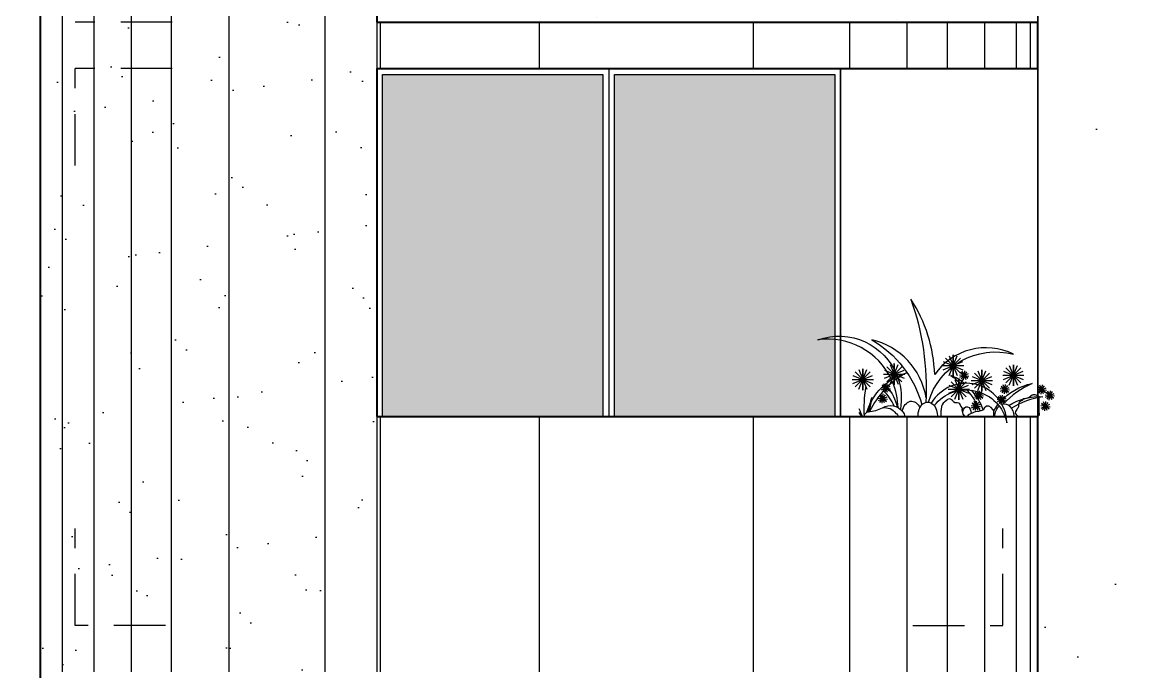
# Model space of a CAD drawing. Header units: millimetres. Extents: x 2033 to 2295, y 1536 to 1691.
# Drawn here: x 2137.987 to 2142.767, y 1630.765 to 1633.565 of the extents above; entities that cross this region are included whole.
import ezdxf

# ---------------------------------------------------------------- set-up
doc = ezdxf.new("R2010")
doc.units = ezdxf.units.MM
doc.linetypes.add('HIDDEN2', pattern=[4.7625, 3.175, -1.5875])
doc.layers.get('Defpoints').update_dxf_attribs({"color": 164})
for name, color, linetype, lineweight in [('cotas', 251, 'Continuous', 15), ('Detalles', 245, 'Continuous', 13), ('FACHADA', 40, 'Continuous', 35), ('MUROS BAJOS', 80, 'Continuous', 25), ('PIEDRA', 135, 'Continuous', 9), ('PROYECCIONES', 127, 'HIDDEN2', 5), ('Puertas y ventanas', 163, 'Continuous', 5), ('Texturas', 8, 'Continuous', 0), ('texturasde piso', 252, 'Continuous', 0), ('Verde', 58, 'Continuous', 13)]:
    doc.layers.add(name, color=color, linetype=linetype, lineweight=lineweight)
doc.styles.get("Standard").update_dxf_attribs({"font": 'arial.ttf'})
doc.dimstyles.new('Aritek', dxfattribs={"dimtxt": 0.065, "dimasz": 0.02, "dimexe": 0.05, "dimexo": 0.15, "dimgap": 0.03, "dimtad": 2, "dimtih": 1, "dimtoh": 1, "dimzin": 4, "dimdsep": 46, "dimtxsty": 'Standard', "dimblk": 'ARCHTICK', "dimcen": 0.1, "dimclrt": 7, "dimadec": 0, "dimazin": 0, "dimtfac": 1, "dimtmove": 2, "dimatfit": 1, "dimldrblk": 'DOTSMALL', "dimfxl": 0.2, "dimfxlon": 1, "dimarcsym": 0})

# ---------------------------------------------------------------- blocks, each defined once
blk = doc.blocks.new('*E46')
at = {"layer": 'PIEDRA'}
blk.add_ellipse((2.566, 0.107), major_axis=(0, -0.197), ratio=0.6938, start_param=4.813246, end_param=4.813644, dxfattribs=at)
blk = doc.blocks.new('_ArchTick')
at = {"color": 0, "linetype": 'ByBlock', "const_width": 0.15}
blk.add_lwpolyline([(-0.5, -0.5), (0.5, 0.5)], dxfattribs=at)
blk = doc.blocks.new('*D246')
at = {"layer": 'cotas', "color": 0, "lineweight": -2, "transparency": 16777216}
for p, q in [((2137.4108, 1634.4653), (2137.1608, 1634.4653)), ((2137.2108, 1628.1653), (2137.2108, 1634.4653)), ((2137.4108, 1628.1653), (2137.1608, 1628.1653))]:
    blk.add_line(p, q, dxfattribs=at)
at = {"layer": 'Defpoints', "color": 0, "transparency": 16777216}
for p in [(2137.2108, 1634.4653), (2138.0657, 1634.4653), (2138.0657, 1628.1653)]:
    blk.add_point(p, dxfattribs=at)
at = {"layer": 'cotas', "color": 0, "lineweight": -2, "transparency": 16777216, "xscale": 0.02, "yscale": 0.02, "zscale": 0.02}
for p, rotation in [((2137.2108, 1634.4653), 90), ((2137.2108, 1628.1653), 270)]:
    blk.add_blockref('_ArchTick', p, dxfattribs=dict(at, rotation=rotation))
at = {"layer": 'cotas', "color": 7, "transparency": 16777216, "insert": (2137.0963, 1631.3153), "char_height": 0.065, "attachment_point": 5}
blk.add_mtext('6.30', dxfattribs=at)
blk = doc.blocks.new('_DotSmall')
at = {"color": 0, "linetype": 'ByBlock', "const_width": 0.5}
blk.add_lwpolyline([(-0.0625, 0, 1), (0.0625, 0, 1)], format="xyb", close=True, dxfattribs=at)

msp = doc.modelspace()

# ---------------------------------------------------------------- hatches: boundary and pattern name
at = {"layer": 'Detalles'}
h = msp.add_hatch(color=256, dxfattribs=at)
h.set_gradient(color1=(127, 191, 255), one_color=1, tint=1)
h.paths.add_polyline_path([(2140.4907, 1633.3403), (2139.5407, 1633.3403), (2139.5407, 1631.8653), (2140.4907, 1631.8653)])
h.paths.add_polyline_path([(2140.5407, 1631.8653), (2141.4907, 1631.8653), (2141.4907, 1633.3403), (2140.5407, 1633.3403)])
at = {"layer": 'Texturas'}
h = msp.add_hatch(dxfattribs=at)
h.set_pattern_fill('AR-SAND', color=256, scale=0.01, style=0)
h.set_pattern_definition([(37.5, (0.30766, -47.74633), (-0.016000313, 0.48941324), [0, -0.38608, 0, -0.4318, 0, -0.41275]), (7.5, (0.30766, -47.7463), (0.44952328, 0.7168251), [0, -0.20828, 0, -0.34798, 0, -0.13335]), (327.5, (-0.00476, -47.74633), (0.79099237, 0.001437185), [0, -0.127, 0, -0.4572, 0, -0.5969]), (317.5, (-0.00476, -47.7463), (0.76355645, 0.22292932), [0, -0.0635, 0, -0.29972, 0, -0.3429])])
h.paths.add_polyline_path([(2138.0657, 1630.7653), (2139.5157, 1630.7653), (2139.5157, 1631.8653), (2139.5157, 1633.3653), (2139.5157, 1633.5653), (2139.5157, 1634.4653), (2138.0657, 1634.4653)])
h = msp.add_hatch(dxfattribs=at)
h.set_pattern_fill('AR-SAND', color=256, scale=0.02, style=0)
h.set_pattern_definition([(37.5, (0.3077, -47.7463), (-0.03200063, 0.97882647), [0, -0.77216, 0, -0.8636, 0, -0.8255]), (7.5, (0.3077, -47.7463), (0.89904657, 1.4336502), [0, -0.41656, 0, -0.69596, 0, -0.2667]), (327.5, (-0.3172, -47.7463), (1.58198474, 0.00287437), [0, -0.254, 0, -0.9144, 0, -1.1938]), (317.5, (-0.3172, -47.7463), (1.5271129, 0.44585865), [0, -0.127, 0, -0.59944, 0, -0.6858])])
h.paths.add_polyline_path([(2142.3657, 1633.5653), (2142.3657, 1634.4653), (2139.5157, 1634.4653), (2139.5157, 1633.5653)])
h = msp.add_hatch(dxfattribs=at)
h.set_pattern_fill('AR-SAND', color=256, scale=0.03, style=0)
h.set_pattern_definition([(37.5, (0.3077, -47.7463), (-0.04800094, 1.4682397), [0, -1.15824, 0, -1.2954, 0, -1.23825]), (7.5, (0.3077, -47.7463), (1.3485698, 2.1504753), [0, -0.62484, 0, -1.04394, 0, -0.40005]), (327.5, (-0.6296, -47.7463), (2.3729771, 0.00431155), [0, -0.381, 0, -1.3716, 0, -1.7907]), (317.5, (-0.6296, -47.7463), (2.2906694, 0.668788), [0, -0.1905, 0, -0.89916, 0, -1.0287])])
h.paths.add_polyline_path([(2146.0661, 1630.7653), (2146.0634, 1634.4653), (2142.3657, 1634.4653), (2142.3657, 1630.7653)])
h.paths.add_polyline_path([(2143.3407, 1631.8653), (2143.3407, 1633.3653), (2145.3407, 1633.3653), (2145.3407, 1631.8653)], flags=16)
h.paths.add_polyline_path([(2143.3607, 1631.8853), (2143.3607, 1633.3453), (2144.3207, 1633.3453), (2144.3207, 1631.8853)], flags=0)
h.paths.add_polyline_path([(2144.3607, 1631.8853), (2144.3607, 1633.3453), (2145.3207, 1633.3453), (2145.3207, 1631.8853)], flags=0)

# ---------------------------------------------------------------- linework, layer by layer
at = {"layer": 'Detalles'}
msp.add_line((2140.5157, 1633.3653), (2140.5157, 1631.8653), dxfattribs=at)
for points in [[(2139.5407, 1633.3403), (2140.4907, 1633.3403), (2140.4907, 1631.8653), (2139.5407, 1631.8653)], [(2140.5407, 1633.3403), (2141.4907, 1633.3403), (2141.4907, 1631.8653), (2140.5407, 1631.8653)]]:
    msp.add_lwpolyline(points, close=True, dxfattribs=at)
at = {"layer": 'FACHADA', "linetype": 'Continuous', "ltscale": 0.07}
for p, q in [((2138.0657, 1628.1653), (2138.0657, 1634.4653)), ((2139.5157, 1634.4653), (2139.5157, 1633.5653)), ((2139.5157, 1633.5653), (2142.3657, 1633.5653)), ((2139.5157, 1633.3653), (2142.3657, 1633.3653)), ((2139.5157, 1633.3653), (2139.5157, 1631.8653)), ((2139.5157, 1631.8653), (2142.3657, 1631.8653))]:
    msp.add_line(p, q, dxfattribs=at)
at = {"layer": 'FACHADA'}
for p, q in [((2142.3657, 1633.3653), (2142.3657, 1633.5653)), ((2142.3657, 1630.7653), (2142.3657, 1631.8653))]:
    msp.add_line(p, q, dxfattribs=at)
at = {"layer": 'MUROS BAJOS', "linetype": 'Continuous', "ltscale": 0.07}
for p, q in [((2142.3657, 1634.4653), (2142.3657, 1630.7653)), ((2141.5157, 1633.3653), (2141.5157, 1631.8653))]:
    msp.add_line(p, q, dxfattribs=at)
at = {"layer": 'PROYECCIONES', "linetype": 'HIDDEN2', "ltscale": 0.07}
for p, q in [((2138.6339, 1633.5653), (2138.2157, 1633.5653)), ((2138.6339, 1633.3653), (2138.2157, 1633.3653)), ((2138.2157, 1632.9471), (2138.2157, 1633.3653)), ((2138.2157, 1630.9653), (2138.2157, 1631.3835)), ((2142.2157, 1630.9653), (2142.2157, 1631.3835)), ((2138.6042, 1630.9653), (2138.2157, 1630.9653)), ((2141.8272, 1630.9653), (2142.2157, 1630.9653))]:
    msp.add_line(p, q, dxfattribs=at)
at = {"layer": 'Puertas y ventanas'}
for p, q in [((2139.5157, 1633.5653), (2139.5157, 1633.3653)), ((2139.5307, 1633.5653), (2139.5307, 1633.3653)), ((2139.5157, 1631.8653), (2139.5157, 1630.7653)), ((2139.5307, 1631.8653), (2139.5307, 1630.7653))]:
    msp.add_line(p, q, dxfattribs=at)
at = {"layer": 'texturasde piso', "linetype": 'Continuous', "ltscale": 0.07}
for p, q in [((2138.1592, 1634.4653), (2138.1592, 1630.7653)), ((2138.2954, 1634.4653), (2138.2954, 1630.7653)), ((2138.4564, 1634.4653), (2138.4564, 1630.7653)), ((2138.6296, 1634.4653), (2138.6296, 1630.7653)), ((2138.8772, 1634.4653), (2138.8772, 1630.7653)), ((2139.2923, 1634.4653), (2139.2923, 1630.7653)), ((2140.2157, 1633.5653), (2140.2157, 1633.3653)), ((2141.1391, 1633.5653), (2141.1391, 1633.3653)), ((2141.5542, 1633.5653), (2141.5542, 1633.3653)), ((2141.8018, 1633.5653), (2141.8018, 1633.3653)), ((2141.975, 1633.5653), (2141.975, 1633.3653)), ((2142.136, 1633.5653), (2142.136, 1633.3653)), ((2142.2722, 1633.5653), (2142.2722, 1633.3653)), ((2142.3334, 1633.5653), (2142.3334, 1633.3653)), ((2140.2157, 1631.8653), (2140.2157, 1630.7653)), ((2141.1391, 1631.8653), (2141.1391, 1630.7653)), ((2141.5542, 1631.8653), (2141.5542, 1630.7653)), ((2141.8018, 1631.8653), (2141.8018, 1630.7653)), ((2141.975, 1631.8653), (2141.975, 1630.7653)), ((2142.136, 1631.8653), (2142.136, 1630.7653)), ((2142.2722, 1631.8653), (2142.2722, 1630.7653)), ((2142.3334, 1631.8653), (2142.3334, 1630.7653))]:
    msp.add_line(p, q, dxfattribs=at)
at = {"layer": 'Verde'}
for p, q in [((2141.9682, 1632.1175), (2142.033, 1632.0527)), ((2141.9682, 1632.0527), (2142.033, 1632.1175)), ((2141.9831, 1632.1275), (2142.0182, 1632.0428)), ((2141.9831, 1632.0428), (2142.0182, 1632.1275)), ((2142.0006, 1632.1309), (2142.0006, 1632.0393)), ((2142.0006, 1632.0393), (2142.0006, 1632.1309)), ((2141.5788, 1631.993), (2141.6436, 1632.0578)), ((2141.5788, 1632.0578), (2141.6436, 1631.993)), ((2141.5936, 1631.9831), (2141.6287, 1632.0677)), ((2141.5936, 1632.0677), (2141.6287, 1631.9831)), ((2141.6112, 1631.9796), (2141.6112, 1632.0712)), ((2141.6112, 1632.0712), (2141.6112, 1631.9796)), ((2141.7045, 1632.0655), (2141.7892, 1632.0304)), ((2141.7045, 1632.0304), (2141.7892, 1632.0655)), ((2141.7144, 1632.0803), (2141.7792, 1632.0156)), ((2141.7144, 1632.0156), (2141.7792, 1632.0803)), ((2141.7293, 1632.0903), (2141.7644, 1632.0056)), ((2141.7293, 1632.0056), (2141.7644, 1632.0903)), ((2141.7468, 1632.0938), (2141.7468, 1632.0022)), ((2141.7468, 1632.0022), (2141.7468, 1632.0938)), ((2141.9548, 1632.0851), (2142.0464, 1632.0851)), ((2141.9583, 1632.1027), (2142.043, 1632.0676)), ((2141.9583, 1632.0676), (2142.043, 1632.1027)), ((2142.0362, 1632.0265), (2142.0604, 1632.0588)), ((2142.0563, 1632.0241), (2142.0404, 1632.0613)), ((2142.0459, 1632.0226), (2142.0507, 1632.0627)), ((2142.1072, 1632.0629), (2142.1423, 1631.9783)), ((2142.1072, 1631.9783), (2142.1423, 1632.0629)), ((2142.1248, 1632.0664), (2142.1248, 1631.9748)), ((2142.1248, 1631.9748), (2142.1248, 1632.0664)), ((2142.2181, 1632.0256), (2142.3028, 1632.0607)), ((2142.2181, 1632.0607), (2142.3028, 1632.0256)), ((2142.228, 1632.0108), (2142.2928, 1632.0756)), ((2142.228, 1632.0756), (2142.2928, 1632.0108)), ((2142.2429, 1632.0008), (2142.278, 1632.0855)), ((2142.2429, 1632.0855), (2142.278, 1632.0008)), ((2142.2604, 1631.9974), (2142.2604, 1632.089)), ((2142.2604, 1632.089), (2142.2604, 1631.9974)), ((2141.5654, 1632.0254), (2141.657, 1632.0254)), ((2141.5689, 1632.0078), (2141.6535, 1632.0429)), ((2141.5689, 1632.0429), (2141.6535, 1632.0078)), ((2141.701, 1632.048), (2141.7926, 1632.048)), ((2141.9928, 1632.0156), (2142.0576, 1631.9508)), ((2141.9928, 1631.9508), (2142.0576, 1632.0156)), ((2142.0077, 1632.0255), (2142.0428, 1631.9409)), ((2142.0077, 1631.9409), (2142.0428, 1632.0255)), ((2142.0252, 1632.029), (2142.0252, 1631.9374)), ((2142.0252, 1631.9374), (2142.0252, 1632.029)), ((2142.0283, 1632.0451), (2142.0684, 1632.0403)), ((2142.0298, 1632.0348), (2142.0669, 1632.0506)), ((2142.0645, 1632.0306), (2142.0322, 1632.0548)), ((2142.0322, 1632.0548), (2142.0645, 1632.0306)), ((2142.079, 1632.0206), (2142.1706, 1632.0206)), ((2142.0824, 1632.0381), (2142.1671, 1632.003)), ((2142.0824, 1632.003), (2142.1671, 1632.0381)), ((2142.0924, 1632.053), (2142.1572, 1631.9882)), ((2142.0924, 1631.9882), (2142.1572, 1632.053)), ((2142.2146, 1632.0432), (2142.3062, 1632.0432)), ((2141.7053, 1631.9242), (2141.6894, 1631.9613)), ((2141.6904, 1631.9906), (2141.7305, 1631.9857)), ((2141.6919, 1631.9802), (2141.729, 1631.9961)), ((2141.7266, 1631.976), (2141.6943, 1632.0003)), ((2141.6943, 1632.0003), (2141.7266, 1631.976)), ((2141.6949, 1631.9227), (2141.6997, 1631.9628)), ((2141.6984, 1631.972), (2141.7226, 1632.0043)), ((2141.7184, 1631.9696), (2141.7025, 1632.0067)), ((2141.7081, 1631.9681), (2141.7129, 1632.0082)), ((2141.9794, 1631.9832), (2142.071, 1631.9832)), ((2141.9829, 1632.0008), (2142.0676, 1631.9657)), ((2141.9829, 1631.9657), (2142.0676, 1632.0008)), ((2142.0937, 1631.9487), (2142.1308, 1631.9645)), ((2142.1284, 1631.9445), (2142.0961, 1631.9687)), ((2142.0961, 1631.9687), (2142.1284, 1631.9445)), ((2142.1001, 1631.9405), (2142.1243, 1631.9728)), ((2142.1202, 1631.938), (2142.1043, 1631.9752)), ((2142.1098, 1631.9366), (2142.1146, 1631.9767)), ((2142.204, 1631.9858), (2142.2441, 1631.9809)), ((2142.2055, 1631.9754), (2142.2426, 1631.9913)), ((2142.2079, 1631.9955), (2142.2402, 1631.9712)), ((2142.2402, 1631.9712), (2142.2079, 1631.9955)), ((2142.212, 1631.9672), (2142.2362, 1631.9995)), ((2142.232, 1631.9648), (2142.2161, 1632.0019)), ((2142.2217, 1631.9633), (2142.2265, 1632.0034)), ((2142.3631, 1631.9842), (2142.4032, 1631.9794)), ((2142.3646, 1631.9738), (2142.4017, 1631.9897)), ((2142.3993, 1631.9697), (2142.367, 1631.9939)), ((2142.367, 1631.9939), (2142.3993, 1631.9697)), ((2142.371, 1631.9656), (2142.3952, 1631.9979)), ((2142.3911, 1631.9632), (2142.3752, 1632.0003)), ((2142.3807, 1631.9617), (2142.3855, 1632.0018)), ((2142.3992, 1631.9487), (2142.4363, 1631.9645)), ((2142.4016, 1631.9687), (2142.4339, 1631.9445)), ((2142.4339, 1631.9445), (2142.4016, 1631.9687)), ((2142.4057, 1631.9405), (2142.4299, 1631.9728)), ((2142.4257, 1631.938), (2142.4098, 1631.9752)), ((2142.4154, 1631.9366), (2142.4202, 1631.9767)), ((2141.6773, 1631.9452), (2141.7174, 1631.9404)), ((2141.6788, 1631.9348), (2141.7159, 1631.9507)), ((2141.6812, 1631.9549), (2141.7135, 1631.9307)), ((2141.7135, 1631.9307), (2141.6812, 1631.9549)), ((2141.6852, 1631.9266), (2141.7094, 1631.9589)), ((2142.0791, 1631.9136), (2142.1192, 1631.9088)), ((2142.0806, 1631.9033), (2142.1177, 1631.9192)), ((2142.083, 1631.9233), (2142.1153, 1631.8991)), ((2142.1153, 1631.8991), (2142.083, 1631.9233)), ((2142.087, 1631.8951), (2142.1112, 1631.9274)), ((2142.1071, 1631.8927), (2142.0912, 1631.9298)), ((2142.0922, 1631.959), (2142.1323, 1631.9542)), ((2142.0967, 1631.8912), (2142.1015, 1631.9313)), ((2142.1909, 1631.9404), (2142.231, 1631.9356)), ((2142.1924, 1631.93), (2142.2295, 1631.9459)), ((2142.2271, 1631.9259), (2142.1948, 1631.9501)), ((2142.1948, 1631.9501), (2142.2271, 1631.9259)), ((2142.1988, 1631.9218), (2142.223, 1631.9541)), ((2142.2189, 1631.9194), (2142.203, 1631.9565)), ((2142.2085, 1631.9179), (2142.2133, 1631.958)), ((2142.3801, 1631.9023), (2142.4172, 1631.9182)), ((2142.3825, 1631.9224), (2142.4148, 1631.8982)), ((2142.4148, 1631.8982), (2142.3825, 1631.9224)), ((2142.3866, 1631.8941), (2142.4108, 1631.9264)), ((2142.4066, 1631.8917), (2142.3907, 1631.9288)), ((2142.3963, 1631.8902), (2142.4011, 1631.9303)), ((2142.3977, 1631.959), (2142.4378, 1631.9542)), ((2142.3786, 1631.9127), (2142.4187, 1631.9079))]:
    msp.add_line(p, q, dxfattribs=at)
for points in [[(2141.9212, 1632.0464, 0.136904), (2141.8186, 1632.3717, -0.09651), (2141.8837, 1631.9268, -0.09651)], [(2141.7353, 1632.0246, 0.331517), (2141.4169, 1632.1959, -0.4105), (2141.7601, 1632.0384, -0.4105)], [(2141.8844, 1631.9465, 0.301321), (2141.6499, 1632.1968, -0.196085), (2141.8663, 1631.916, -0.196085)], [(2141.894, 1631.9276, -0.40555), (2142.2616, 1632.1339, 0.372367), (2141.9212, 1632.0464)], [(2141.6294, 1631.8845, -0.255954), (2141.7993, 1632.0535, 0.163394), (2141.6407, 1631.8868)], [(2141.7636, 1631.904, 0.093858), (2141.7399, 1632.0141, 0.093858)], [(2141.7627, 1632.0312, -0.127318), (2141.7734, 1631.897)], [(2141.9188, 1631.9127, -0.635363), (2142.2324, 1631.8386, 0.749899), (2141.9066, 1631.9235, 0.749899)], [(2142.0485, 1632.0087, 0.067862), (2141.9903, 1632.0427, -0.039044), (2142.0343, 1632.0074, -0.039044)], [(2141.6183, 1631.8653, -0.050685), (2141.6244, 1631.9907, -0.050685)], [(2141.7463, 1631.911, 0.113724), (2141.7001, 1631.9762, 0.113724)], [(2141.7159, 1631.9927, -0.139801), (2141.7588, 1631.9066)], [(2142.0605, 1631.98, -0.074621), (2142.1176, 1631.8892)], [(2142.1302, 1631.8944, 0.098951), (2142.0806, 1631.9786, 0.098951)], [(2142.2042, 1631.9291, -0.163225), (2142.3418, 1632.0079, 0.106733), (2142.2171, 1631.92)], [(2141.6501, 1631.9475, 0.017188), (2141.6321, 1631.8856, 0.017188)], [(2141.6501, 1631.9475, -0.028976), (2141.6379, 1631.8865, -0.028976)], [(2142.1756, 1631.89, -0.032848), (2142.1941, 1631.917, -0.032848)], [(2142.2409, 1631.9135, -0.155871), (2142.388, 1631.951, 0.101221), (2142.2518, 1631.9017)], [(2141.5942, 1631.9003, -0.026291), (2141.6088, 1631.8653)], [(2141.5955, 1631.8678, -0.002155), (2141.5974, 1631.8653)], [(2141.6058, 1631.8653, 0.020762), (2141.5961, 1631.8836, 0.020762)], [(2141.6183, 1631.8653, -0.414301), (2141.6357, 1631.8862, 0.087396), (2141.6968, 1631.9029, -0.393857), (2141.7828, 1631.8868, -0.19956), (2141.7925, 1631.8653, -0.19956)], [(2141.6245, 1631.8653, 0.00018), (2141.6245, 1631.8657)], [(2141.6245, 1631.8653, 0.000104), (2141.6245, 1631.8657)], [(2141.6968, 1631.9029, -0.305975), (2141.7537, 1631.8792, -0.199549), (2141.7643, 1631.8653, -0.199549)]]:
    msp.add_lwpolyline(points, format="xyb", dxfattribs=at)
for points in [[(2142.0524, 1631.8653), (2142.05, 1631.8689), (2142.0447, 1631.8765), (2142.0403, 1631.8949), (2142.0409, 1631.902), (2142.0344, 1631.9098), (2142.0293, 1631.9198), (2142.0247, 1631.9226), (2142.0189, 1631.9243), (2142.0153, 1631.9246), (2142.0105, 1631.925), (2142.0082, 1631.9252), (2142.0025, 1631.9293), (2142.0004, 1631.9319), (2141.9982, 1631.9345), (2141.9891, 1631.94), (2141.9832, 1631.9417), (2141.977, 1631.9387), (2141.9732, 1631.9366), (2141.9654, 1631.9289), (2141.9577, 1631.9235), (2141.9534, 1631.9155), (2141.9507, 1631.911), (2141.9492, 1631.8943), (2141.9476, 1631.8896), (2141.9484, 1631.8653)], [(2142.3657, 1631.8653), (2142.3727, 1631.8735), (2142.3727, 1631.8771), (2142.3715, 1631.8819), (2142.3715, 1631.8986), (2142.3715, 1631.9117), (2142.3715, 1631.9284), (2142.3715, 1631.9439), (2142.3715, 1631.9499), (2142.3668, 1631.9535), (2142.3584, 1631.9582), (2142.3548, 1631.9594), (2142.3465, 1631.9594), (2142.3417, 1631.9582), (2142.3357, 1631.9535), (2142.3285, 1631.9475), (2142.3106, 1631.9415), (2142.3034, 1631.9415), (2142.2963, 1631.9344), (2142.2867, 1631.9284), (2142.2843, 1631.9236), (2142.2831, 1631.9177), (2142.2831, 1631.9141), (2142.2831, 1631.9093), (2142.2831, 1631.9069), (2142.2796, 1631.901), (2142.2772, 1631.8986), (2142.2748, 1631.8962), (2142.27, 1631.8866), (2142.2688, 1631.8807), (2142.2724, 1631.8747), (2142.2748, 1631.8711), (2142.2816, 1631.8653)], [(2142.1768, 1631.8653), (2142.1768, 1631.8675), (2142.1768, 1631.8723), (2142.1768, 1631.8771), (2142.1768, 1631.8819), (2142.1756, 1631.8902), (2142.172, 1631.8962), (2142.1649, 1631.9045), (2142.1553, 1631.9105), (2142.1446, 1631.9105), (2142.135, 1631.901), (2142.1314, 1631.895), (2142.1242, 1631.8914), (2142.1099, 1631.8866), (2142.1027, 1631.8866), (2142.0956, 1631.8854), (2142.0753, 1631.8771), (2142.0693, 1631.8747), (2142.0657, 1631.8711), (2142.0633, 1631.8675), (2142.0633, 1631.8653)]]:
    msp.add_lwpolyline(points, dxfattribs=at)
at = {"layer": 'Verde', "extrusion": (0, 0, -1)}
for centre, major_axis, ratio, start_param, end_param in [((2141.8217, 1631.8714), (0, 0.0603), 0.6938, -1.285679, 1.019492), ((2141.8912, 1631.8675), (0, 0.0603), 0.6938, 4.675645, 7.955237), ((2142.2216, 1631.86), (0, 0.0603), 0.6938, -0.263844, 1.483593), ((2142.0602, 1631.8784), (0, 0.0299), 0.629893, -1.27759, 1.562958), ((2142.2216, 1631.86), (0, 0.0603), 0.6938, -1.483593, -0.568236)]:
    msp.add_ellipse(centre, major_axis=major_axis, ratio=ratio, start_param=start_param, end_param=end_param, dxfattribs=at)

# ---------------------------------------------------------------- block references
at = {"layer": 'Verde', "extrusion": (0, 0, -1), "xscale": 0.3053792139417624, "yscale": 0.3053792139417624, "zscale": -0.3053792139418227}
msp.add_blockref('*E46', (-2142.6055, 1631.8386), dxfattribs=at)

# ---------------------------------------------------------------- dimensions: what is measured, and where the dimension line sits
at = {"layer": 'cotas'}
dim = msp.add_linear_dim(base=(2137.2108, 1634.4653), p1=(2138.0657, 1628.1653), p2=(2138.0657, 1634.4653), angle=90, dimstyle='Aritek', dxfattribs=at)
dim.commit()
dim.dimension.update_dxf_attribs({"geometry": '*D246', "text_midpoint": (2137.0963, 1631.3153)})

doc.saveas('drawing.dxf')
